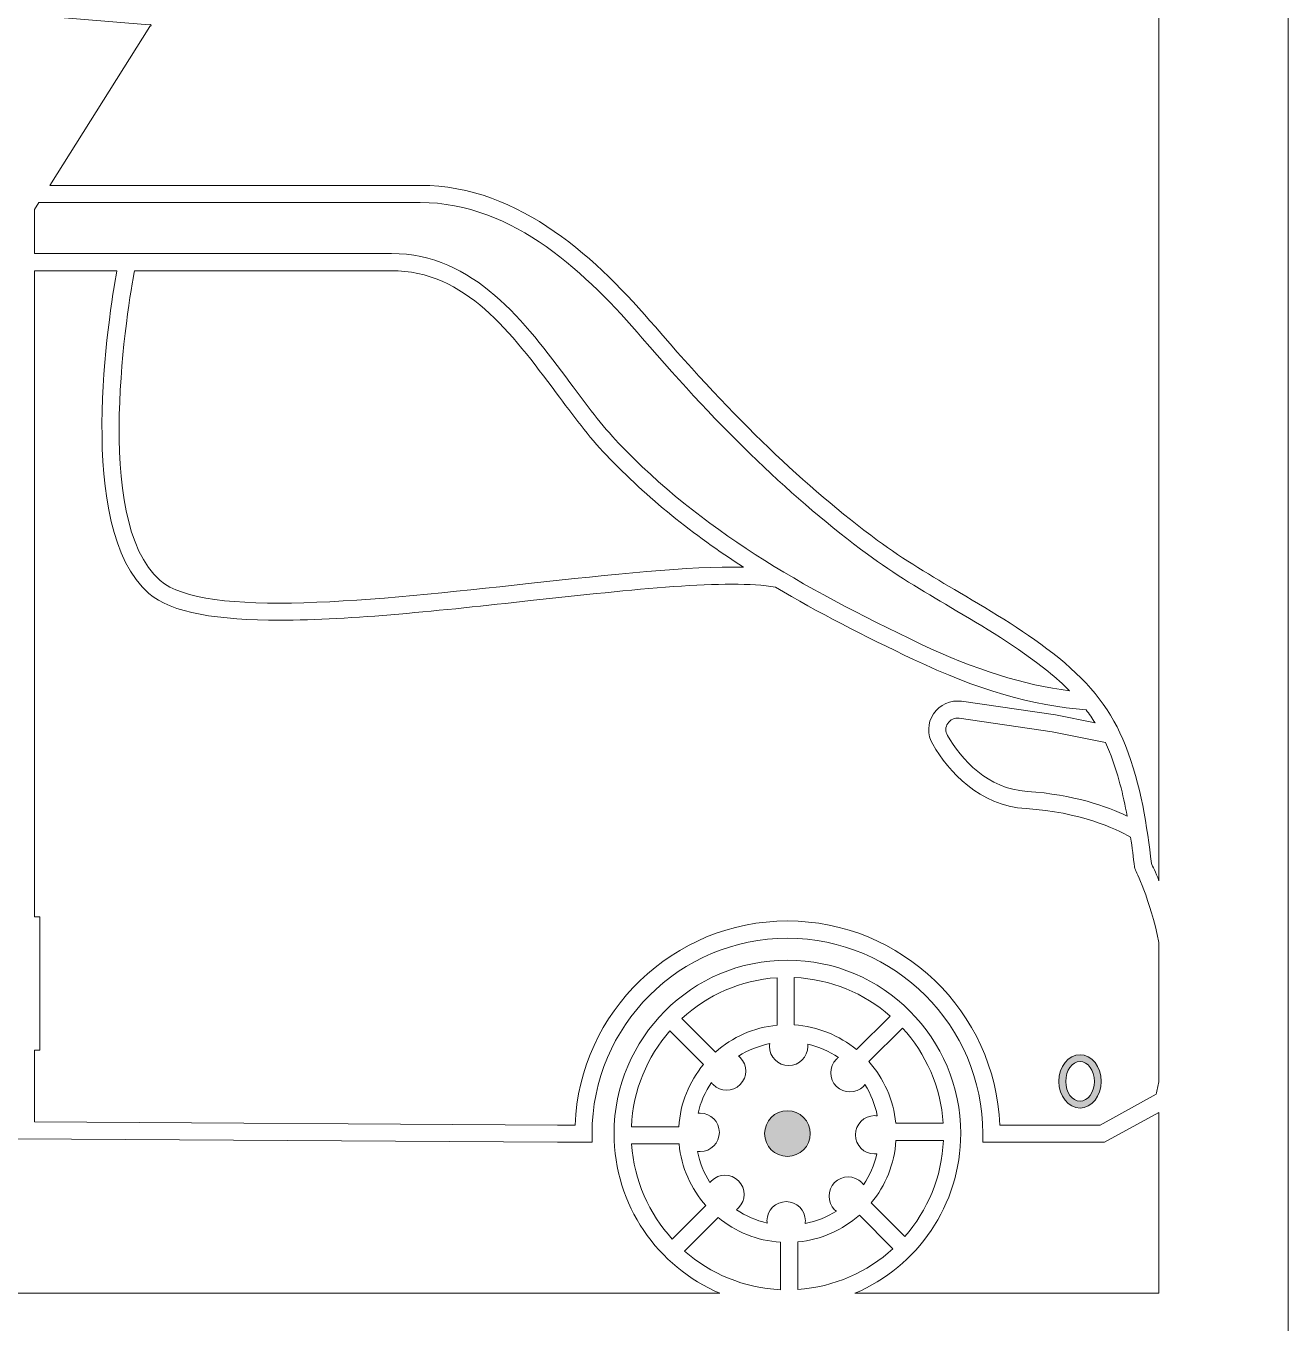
# Model space of a CAD drawing. Header units: centimetres. Extents: x 4.3 to 9.6, y -19.4 to -0.6.
# Drawn here: x 7.433 to 9.641, y -17.081 to -14.813 of the extents above; entities that cross this region are included whole.
import ezdxf

# ---------------------------------------------------------------- set-up
doc = ezdxf.new("R2010")
doc.units = ezdxf.units.CM
doc.header["$MEASUREMENT"] = 0
doc.layers.add('Layer 1', color=7, linetype='Continuous')

# ---------------------------------------------------------------- blocks, each defined once
blk = doc.blocks.new('block 2')
at = {"layer": 'Layer 1', "true_color": 0x71291b}
h = blk.add_hatch(color=26, dxfattribs=at)
h.dxf.hatch_style = 2
edge = h.paths.add_edge_path()
edge.add_spline(control_points=[(9.2768, -16.7048), (9.2972, -16.7048), (9.3138, -16.6839), (9.3138, -16.6581), (9.3138, -16.6324), (9.2972, -16.6115), (9.2768, -16.6115), (9.2564, -16.6115), (9.2397, -16.6324), (9.2397, -16.6581), (9.2397, -16.6839), (9.2564, -16.7048), (9.2768, -16.7048)], knot_values=[0, 0, 0, 0, 1, 1, 1, 2, 2, 2, 3, 3, 3, 4, 4, 4, 4], degree=3, periodic=1)
edge = h.paths.add_edge_path()
edge.add_spline(control_points=[(9.2768, -16.6235), (9.2906, -16.6235), (9.3018, -16.639), (9.3018, -16.6581), (9.3018, -16.6772), (9.2906, -16.6928), (9.2768, -16.6928), (9.263, -16.6928), (9.2518, -16.6772), (9.2518, -16.6581), (9.2518, -16.639), (9.263, -16.6235), (9.2768, -16.6235)], knot_values=[0, 0, 0, 0, 1, 1, 1, 2, 2, 2, 3, 3, 3, 4, 4, 4, 4], degree=3, periodic=1)
h = blk.add_hatch(color=26, dxfattribs=at)
h.dxf.hatch_style = 2
edge = h.paths.add_edge_path()
edge.add_spline(control_points=[(8.725, -16.7495), (8.725, -16.7715), (8.7428, -16.7894), (8.7649, -16.7894), (8.787, -16.7894), (8.8049, -16.7715), (8.8049, -16.7495), (8.8049, -16.7274), (8.787, -16.7095), (8.7649, -16.7095), (8.7428, -16.7095), (8.725, -16.7274), (8.725, -16.7495)], knot_values=[0, 0, 0, 0, 1, 1, 1, 2, 2, 2, 3, 3, 3, 4, 4, 4, 4], degree=3, periodic=1)
at = {"layer": 'Layer 1', "lineweight": 0}
for points, knots in [([(9.4859, -2.7537), (9.4859, -2.7537), (9.1598, -2.7537), (9.1598, -2.7537), (9.1598, -2.7537), (7.9094, -0.5882), (7.9094, -0.5882), (7.9094, -0.5882), (6.0606, -0.5882), (6.0606, -0.5882), (6.0606, -0.5882), (4.8104, -2.7537), (4.8104, -2.7537), (4.8104, -2.7537), (4.4844, -2.7537), (4.4844, -2.7537), (4.4313, -2.7537), (4.3957, -2.7783), (4.3742, -2.7998), (4.3539, -2.8201), (4.3293, -2.8557), (4.3293, -2.9087), (4.3293, -2.9087), (4.3293, -17.1063), (4.3293, -17.1063), (4.3293, -17.1915), (4.3988, -17.261), (4.4844, -17.261), (4.4844, -17.261), (4.8104, -17.261), (4.8104, -17.261), (4.8104, -17.261), (6.0606, -19.4268), (6.0606, -19.4268), (6.0606, -19.4268), (7.9094, -19.4268), (7.9094, -19.4268), (7.9094, -19.4268), (9.1598, -17.261), (9.1598, -17.261), (9.1598, -17.261), (9.4859, -17.261), (9.4859, -17.261), (9.5418, -17.261), (9.5785, -17.2325), (9.5949, -17.2161), (9.6158, -17.1952), (9.6407, -17.1594), (9.6407, -17.1063), (9.6407, -17.1063), (9.6407, -2.9087), (9.6407, -2.9087), (9.6407, -2.8232), (9.5712, -2.7537), (9.4859, -2.7537)], [0, 0, 0, 0, 1, 1, 1, 2, 2, 2, 3, 3, 3, 4, 4, 4, 5, 5, 5, 6, 6, 6, 7, 7, 7, 8, 8, 8, 9, 9, 9, 10, 10, 10, 11, 11, 11, 12, 12, 12, 13, 13, 13, 14, 14, 14, 15, 15, 15, 16, 16, 16, 17, 17, 17, 18, 18, 18, 18]), ([(9.4148, -16.3074), (9.4088, -16.2922), (9.4039, -16.2817), (9.4016, -16.2771), (9.394, -16.2133), (9.3836, -16.1399), (9.3562, -16.071), (9.3322, -16.0105), (9.2972, -15.9647), (9.2394, -15.9178), (9.1851, -15.8738), (9.1245, -15.8381), (9.066, -15.8035), (9.0179, -15.7751), (8.9681, -15.7457), (8.9227, -15.7122), (8.7954, -15.6181), (8.6718, -15.4996), (8.5339, -15.339), (8.4349, -15.2237), (8.2987, -15.0914), (8.1228, -15.0914), (8.1228, -15.0914), (7.4748, -15.0914), (7.4748, -15.0914), (7.4748, -15.0914), (7.6499, -14.8135), (7.6499, -14.8135), (7.6518, -14.8121), (7.6525, -14.8112), (7.6516, -14.8109), (7.6519, -14.81), (7.6508, -14.81), (7.6485, -14.8107), (7.6485, -14.8107), (7.245, -14.7774), (7.245, -14.7774), (7.245, -14.7774), (7.2727, -14.8327), (7.2727, -14.8327), (7.2727, -14.8327), (6.9874, -14.8092), (6.9874, -14.8092), (6.9874, -14.8092), (7.0363, -14.9071), (7.0363, -14.9071), (7.0363, -14.9071), (6.7135, -14.8804), (6.7135, -14.8804), (6.7135, -14.8804), (6.7666, -14.9869), (6.7666, -14.9869), (6.7666, -14.9869), (6.2489, -14.9441), (6.2489, -14.9441), (6.2489, -14.9441), (6.4598, -15.3665), (6.4598, -15.3665), (6.4598, -15.3665), (5.6464, -15.7726), (5.6464, -15.7726), (5.629, -15.7812), (5.6219, -15.8025), (5.6306, -15.8199), (5.6393, -15.8372), (5.6605, -15.8443), (5.6779, -15.8357), (5.6779, -15.8357), (6.4913, -15.4296), (6.4913, -15.4296), (6.4913, -15.4296), (6.7003, -15.8482), (6.7003, -15.8482), (6.7003, -15.8482), (4.5552, -15.8482), (4.5552, -15.8482), (4.5552, -15.8482), (4.5552, -2.9807), (4.5552, -2.9807), (4.5552, -2.9807), (6.4662, -2.9807), (6.4662, -2.9807), (6.1498, -3.0356), (5.9361, -3.1393), (5.9361, -3.2583), (5.9361, -3.3269), (6.0076, -3.3904), (6.1287, -3.4426), (6.1287, -3.4426), (6.1287, -4.2371), (6.1287, -4.2371), (6.1287, -4.2371), (5.6558, -4.4644), (5.6558, -4.4644), (5.6558, -4.4644), (6.0197, -4.4644), (6.0197, -4.4644), (5.8393, -4.6764), (5.7303, -4.9509), (5.7303, -5.2504), (5.7303, -5.4661), (5.787, -5.6689), (5.8861, -5.8448), (5.7453, -6.2976), (5.9361, -6.6023), (6.0236, -6.7115), (6.0016, -6.7234), (5.9796, -6.7358), (5.9581, -6.7488), (5.8331, -6.6186), (5.6617, -6.5447), (5.4787, -6.5447), (5.1117, -6.5447), (4.8127, -6.8437), (4.8127, -7.2107), (4.8127, -7.4755), (4.9688, -7.7121), (5.2068, -7.8183), (5.1958, -7.8889), (5.1896, -7.9609), (5.1896, -8.034), (5.1896, -8.2819), (5.2565, -8.5261), (5.3833, -8.7446), (4.8824, -9.1385), (4.5662, -9.713), (4.5662, -10.3522), (4.5662, -11.0733), (4.9683, -11.7125), (5.584, -12.1024), (5.584, -12.1024), (5.584, -12.7719), (5.584, -12.7719), (5.5146, -12.7848), (5.4618, -12.8458), (5.4618, -12.919), (5.4618, -12.9404), (5.4663, -12.9613), (5.4751, -12.9805), (5.4276, -13.0124), (5.3921, -13.0607), (5.3762, -13.1183), (5.0267, -13.2202), (4.7706, -13.5435), (4.7706, -13.9255), (4.7706, -14.3891), (5.1478, -14.7666), (5.6114, -14.7666), (6.0753, -14.7666), (6.4525, -14.3891), (6.4525, -13.9255), (6.4525, -13.5435), (6.1962, -13.2202), (5.8466, -13.1183), (5.8311, -13.0607), (5.7952, -13.0124), (5.7478, -12.9805), (5.7566, -12.9613), (5.7611, -12.9404), (5.7611, -12.919), (5.7611, -12.8458), (5.7083, -12.7848), (5.6388, -12.7719), (5.6388, -12.7719), (5.6388, -12.136), (5.6388, -12.136), (6.0115, -12.3585), (6.4573, -12.4915), (6.9367, -12.4997), (6.9367, -12.4997), (6.8071, -12.8983), (6.8071, -12.8983), (6.8071, -12.8983), (6.2312, -12.8983), (6.2312, -12.8983), (6.2312, -12.8983), (6.697, -13.2369), (6.697, -13.2369), (6.697, -13.2369), (6.5191, -13.7846), (6.5191, -13.7846), (6.5191, -13.7846), (6.985, -13.4461), (6.985, -13.4461), (6.985, -13.4461), (7.4509, -13.7846), (7.4509, -13.7846), (7.4509, -13.7846), (7.273, -13.2369), (7.273, -13.2369), (7.273, -13.2369), (7.7388, -12.8983), (7.7388, -12.8983), (7.7388, -12.8983), (7.1629, -12.8983), (7.1629, -12.8983), (7.1629, -12.8983), (7.0333, -12.4997), (7.0333, -12.4997), (7.5129, -12.4913), (7.9585, -12.3579), (8.3312, -12.1353), (8.3312, -12.1353), (8.3312, -12.7719), (8.3312, -12.7719), (8.2617, -12.7848), (8.2089, -12.8458), (8.2089, -12.919), (8.2089, -12.9404), (8.2134, -12.9613), (8.2222, -12.9805), (8.1748, -13.0124), (8.1389, -13.0607), (8.1234, -13.1183), (7.7738, -13.2202), (7.5175, -13.5435), (7.5175, -13.9255), (7.5175, -14.3891), (7.8947, -14.7666), (8.3586, -14.7666), (8.8222, -14.7666), (9.1994, -14.3891), (9.1994, -13.9255), (9.1994, -13.5435), (8.9433, -13.2202), (8.5937, -13.1183), (8.5779, -13.0607), (8.5424, -13.0124), (8.4949, -12.9805), (8.5037, -12.9613), (8.5082, -12.9404), (8.5082, -12.919), (8.5082, -12.8458), (8.4554, -12.7848), (8.3859, -12.7719), (8.3859, -12.7719), (8.3859, -12.1016), (8.3859, -12.1016), (9.0014, -11.7119), (9.4038, -11.0731), (9.4038, -10.3522), (9.4038, -9.6831), (9.0571, -9.0843), (8.515, -8.6901), (8.622, -8.4863), (8.6784, -8.2607), (8.6784, -8.034), (8.6784, -7.9549), (8.6717, -7.877), (8.6587, -7.8011), (8.8764, -7.6878), (9.0167, -7.4617), (9.0167, -7.2107), (9.0167, -6.8437), (8.718, -6.5447), (8.3507, -6.5447), (8.1745, -6.5447), (8.009, -6.6133), (7.8854, -6.7347), (7.8817, -6.7324), (7.878, -6.7304), (7.8746, -6.7285), (8.0748, -6.4041), (8.0333, -5.9422), (8.0181, -5.8224), (8.02, -5.8188), (8.0217, -5.8154), (8.0234, -5.8117), (8.0234, -5.8117), (8.7335, -5.9529), (8.7335, -5.9529), (8.766, -5.9594), (8.7982, -5.9413), (8.8095, -5.9103), (8.8227, -5.8738), (8.8024, -5.834), (8.7654, -5.823), (8.7654, -5.823), (8.1011, -5.6285), (8.1011, -5.6285), (8.14, -5.5093), (8.1615, -5.3823), (8.1615, -5.2504), (8.1615, -4.9509), (8.0525, -4.6764), (7.8721, -4.4644), (7.8721, -4.4644), (8.3066, -4.4644), (8.3066, -4.4644), (8.3066, -4.4644), (7.7126, -4.2224), (7.7126, -4.2224), (7.7126, -4.2224), (7.6956, -3.4909), (7.6956, -3.4909), (7.8989, -3.4328), (8.0263, -3.35), (8.0263, -3.2583), (8.0263, -3.1393), (7.8127, -3.0356), (7.4964, -2.9807), (7.4964, -2.9807), (9.4148, -2.9807), (9.4148, -2.9807), (9.4148, -2.9807), (9.4148, -16.3074), (9.4148, -16.3074)], [0, 0, 0, 0, 1, 1, 1, 2, 2, 2, 3, 3, 3, 4, 4, 4, 5, 5, 5, 6, 6, 6, 7, 7, 7, 8, 8, 8, 9, 9, 9, 10, 10, 10, 11, 11, 11, 12, 12, 12, 13, 13, 13, 14, 14, 14, 15, 15, 15, 16, 16, 16, 17, 17, 17, 18, 18, 18, 19, 19, 19, 20, 20, 20, 21, 21, 21, 22, 22, 22, 23, 23, 23, 24, 24, 24, 25, 25, 25, 26, 26, 26, 27, 27, 27, 28, 28, 28, 29, 29, 29, 30, 30, 30, 31, 31, 31, 32, 32, 32, 33, 33, 33, 34, 34, 34, 35, 35, 35, 36, 36, 36, 37, 37, 37, 38, 38, 38, 39, 39, 39, 40, 40, 40, 41, 41, 41, 42, 42, 42, 43, 43, 43, 44, 44, 44, 45, 45, 45, 46, 46, 46, 47, 47, 47, 48, 48, 48, 49, 49, 49, 50, 50, 50, 51, 51, 51, 52, 52, 52, 53, 53, 53, 54, 54, 54, 55, 55, 55, 56, 56, 56, 57, 57, 57, 58, 58, 58, 59, 59, 59, 60, 60, 60, 61, 61, 61, 62, 62, 62, 63, 63, 63, 64, 64, 64, 65, 65, 65, 66, 66, 66, 67, 67, 67, 68, 68, 68, 69, 69, 69, 70, 70, 70, 71, 71, 71, 72, 72, 72, 73, 73, 73, 74, 74, 74, 75, 75, 75, 76, 76, 76, 77, 77, 77, 78, 78, 78, 79, 79, 79, 80, 80, 80, 81, 81, 81, 82, 82, 82, 83, 83, 83, 84, 84, 84, 85, 85, 85, 86, 86, 86, 87, 87, 87, 88, 88, 88, 89, 89, 89, 90, 90, 90, 91, 91, 91, 92, 92, 92, 93, 93, 93, 94, 94, 94, 95, 95, 95, 96, 96, 96, 97, 97, 97, 98, 98, 98, 99, 99, 99, 100, 100, 100, 101, 101, 101, 102, 102, 102, 102]), ([(8.4696, -15.542), (8.4407, -15.5118), (8.4134, -15.4751), (8.3846, -15.4363), (8.3058, -15.3305), (8.2166, -15.2106), (8.0723, -15.2106), (7.9303, -15.2106), (7.7882, -15.2106), (7.6461, -15.2106), (7.6461, -15.2106), (7.448, -15.2106), (7.448, -15.2106), (7.448, -15.2106), (7.448, -15.1339), (7.448, -15.1339), (7.448, -15.1339), (7.4558, -15.1214), (7.4558, -15.1214), (7.4558, -15.1214), (8.1228, -15.1214), (8.1228, -15.1214), (8.2865, -15.1214), (8.4163, -15.2482), (8.5111, -15.3585), (8.6506, -15.5209), (8.7757, -15.6409), (8.9048, -15.7363), (8.9515, -15.7708), (9.0019, -15.8006), (9.0507, -15.8294), (9.1083, -15.8634), (9.1679, -15.8985), (9.2205, -15.9411), (9.2347, -15.9526), (9.2473, -15.9639), (9.2586, -15.9753), (9.1787, -15.9653), (9.0932, -15.9384), (8.9984, -15.8934), (8.786, -15.7925), (8.6148, -15.6941), (8.4696, -15.542)], [0, 0, 0, 0, 1, 1, 1, 2, 2, 2, 3, 3, 3, 4, 4, 4, 5, 5, 5, 6, 6, 6, 7, 7, 7, 8, 8, 8, 9, 9, 9, 10, 10, 10, 11, 11, 11, 12, 12, 12, 13, 13, 13, 14, 14, 14, 14]), ([(7.448, -16.3705), (7.448, -16.3705), (7.448, -15.2406), (7.448, -15.2406), (7.448, -15.2406), (7.5921, -15.2406), (7.5921, -15.2406), (7.5785, -15.3148), (7.5174, -15.6906), (7.6478, -15.8048), (7.6876, -15.8396), (7.7708, -15.8518), (7.8766, -15.8518), (8.0025, -15.8518), (8.1604, -15.8346), (8.3153, -15.8176), (8.4937, -15.7981), (8.6623, -15.7797), (8.7439, -15.7938), (8.8184, -15.8382), (8.8986, -15.8792), (8.9856, -15.9205), (9.0961, -15.973), (9.1948, -16.0017), (9.2873, -16.0083), (9.2929, -16.0158), (9.2981, -16.0234), (9.303, -16.0312), (9.303, -16.0312), (9.2336, -16.0173), (9.2336, -16.0173), (9.2336, -16.0173), (9.0695, -15.9936), (9.0695, -15.9936), (9.0502, -15.9908), (9.0314, -15.9992), (9.0205, -16.0154), (9.0097, -16.0315), (9.0092, -16.0519), (9.019, -16.0685), (9.0477, -16.1169), (9.0993, -16.1758), (9.1826, -16.1812), (9.2768, -16.1873), (9.3386, -16.216), (9.3653, -16.2313), (9.3679, -16.2491), (9.3701, -16.2665), (9.3721, -16.2832), (9.3721, -16.2832), (9.3724, -16.286), (9.3724, -16.286), (9.3724, -16.286), (9.3737, -16.2884), (9.3737, -16.2884), (9.3741, -16.2893), (9.3989, -16.3387), (9.4148, -16.4153), (9.4148, -16.4153), (9.4148, -16.6589), (9.4148, -16.6589), (9.4132, -16.6662), (9.4118, -16.6735), (9.4099, -16.6808), (9.4099, -16.6808), (9.3118, -16.7345), (9.3118, -16.7345), (9.3118, -16.7345), (9.1364, -16.7345), (9.1364, -16.7345), (9.1284, -16.5364), (8.9649, -16.3777), (8.7649, -16.3777), (8.565, -16.3777), (8.4014, -16.5364), (8.3935, -16.7345), (8.3935, -16.7345), (8.3626, -16.7345), (8.3626, -16.7345), (8.3626, -16.7345), (7.448, -16.7289), (7.448, -16.7289), (7.448, -16.7289), (7.448, -16.6034), (7.448, -16.6034), (7.448, -16.6034), (7.4574, -16.6034), (7.4574, -16.6034), (7.4574, -16.6034), (7.4574, -16.3705), (7.4574, -16.3705), (7.4574, -16.3705), (7.448, -16.3705), (7.448, -16.3705)], [0, 0, 0, 0, 1, 1, 1, 2, 2, 2, 3, 3, 3, 4, 4, 4, 5, 5, 5, 6, 6, 6, 7, 7, 7, 8, 8, 8, 9, 9, 9, 10, 10, 10, 11, 11, 11, 12, 12, 12, 13, 13, 13, 14, 14, 14, 15, 15, 15, 16, 16, 16, 17, 17, 17, 18, 18, 18, 19, 19, 19, 20, 20, 20, 21, 21, 21, 22, 22, 22, 23, 23, 23, 24, 24, 24, 25, 25, 25, 26, 26, 26, 27, 27, 27, 28, 28, 28, 29, 29, 29, 30, 30, 30, 31, 31, 31, 31]), ([(8.6879, -15.7591), (8.5945, -15.7569), (8.4565, -15.772), (8.3121, -15.7878), (8.0462, -15.8168), (7.7448, -15.8498), (7.6676, -15.7822), (7.5472, -15.6769), (7.6128, -15.2944), (7.6227, -15.2406), (7.6227, -15.2406), (7.6461, -15.2406), (7.6461, -15.2406), (7.7882, -15.2406), (7.9303, -15.2406), (8.0723, -15.2406), (8.2015, -15.2406), (8.2823, -15.3492), (8.3605, -15.4542), (8.3899, -15.4938), (8.4177, -15.5312), (8.4479, -15.5628), (8.521, -15.6394), (8.6004, -15.7025), (8.6879, -15.7591)], [0, 0, 0, 0, 1, 1, 1, 2, 2, 2, 3, 3, 3, 4, 4, 4, 5, 5, 5, 6, 6, 6, 7, 7, 7, 8, 8, 8, 8]), ([(9.3212, -16.0655), (9.3236, -16.0709), (9.326, -16.0764), (9.3283, -16.0821), (9.3428, -16.1186), (9.3523, -16.1569), (9.3592, -16.1943), (9.3242, -16.1776), (9.2653, -16.1564), (9.1845, -16.1512), (9.1144, -16.1467), (9.0698, -16.0954), (9.0448, -16.0532), (9.0409, -16.0465), (9.0411, -16.0386), (9.0455, -16.0321), (9.0499, -16.0255), (9.0573, -16.0221), (9.0652, -16.0233), (9.0652, -16.0233), (9.2281, -16.0468), (9.2281, -16.0468), (9.2281, -16.0468), (9.3212, -16.0655), (9.3212, -16.0655)], [0, 0, 0, 0, 1, 1, 1, 2, 2, 2, 3, 3, 3, 4, 4, 4, 5, 5, 5, 6, 6, 6, 7, 7, 7, 8, 8, 8, 8]), ([(8.883, -17.0287), (8.9917, -16.9826), (9.0681, -16.8748), (9.0681, -16.7495), (9.0681, -16.5823), (8.9321, -16.4462), (8.7649, -16.4462), (8.5977, -16.4462), (8.4617, -16.5823), (8.4617, -16.7495), (8.4617, -16.8748), (8.5381, -16.9826), (8.6468, -17.0287), (8.6468, -17.0287), (5.9295, -17.0287), (5.9295, -17.0287), (6.0382, -16.9826), (6.1146, -16.8748), (6.1146, -16.7495), (6.1146, -16.5823), (5.9786, -16.4462), (5.8114, -16.4462), (5.6442, -16.4462), (5.5081, -16.5823), (5.5081, -16.7495), (5.5081, -16.8748), (5.5846, -16.9826), (5.6932, -17.0287), (5.6932, -17.0287), (4.5552, -17.0287), (4.5552, -17.0287), (4.5552, -17.0287), (4.5552, -16.3894), (4.5552, -16.3894), (4.5552, -16.3894), (4.6258, -16.3894), (4.6258, -16.3894), (4.6258, -16.3894), (4.6258, -16.8388), (4.6258, -16.8388), (4.6258, -16.8388), (4.7628, -16.8388), (4.7628, -16.8388), (4.7628, -16.8388), (4.7628, -16.3894), (4.7628, -16.3894), (4.7628, -16.3894), (4.8188, -16.3894), (4.8188, -16.3894), (4.8188, -16.3894), (4.8188, -16.6034), (4.8188, -16.6034), (4.8188, -16.6034), (5.4937, -16.6034), (5.4937, -16.6034), (5.4937, -16.6034), (5.4987, -16.5934), (5.4987, -16.5934), (5.547, -16.4968), (5.6388, -16.427), (5.7445, -16.4065), (5.7445, -16.4065), (5.8782, -16.4065), (5.8782, -16.4065), (5.9839, -16.427), (6.0758, -16.4968), (6.1241, -16.5934), (6.1241, -16.5934), (6.129, -16.6034), (6.129, -16.6034), (6.129, -16.6034), (7.418, -16.6034), (7.418, -16.6034), (7.418, -16.6034), (7.418, -16.7587), (7.418, -16.7587), (7.418, -16.7587), (8.3625, -16.7645), (8.3625, -16.7645), (8.3625, -16.7645), (8.4232, -16.7645), (8.4232, -16.7645), (8.4232, -16.7645), (8.4232, -16.7495), (8.4232, -16.7495), (8.4232, -16.5611), (8.5765, -16.4078), (8.7649, -16.4078), (8.9533, -16.4078), (9.1066, -16.5611), (9.1066, -16.7495), (9.1066, -16.7495), (9.1066, -16.7645), (9.1066, -16.7645), (9.1066, -16.7645), (9.3195, -16.7645), (9.3195, -16.7645), (9.3195, -16.7645), (9.4148, -16.7124), (9.4148, -16.7124), (9.4148, -16.7124), (9.4148, -17.0287), (9.4148, -17.0287), (9.4148, -17.0287), (8.883, -17.0287), (8.883, -17.0287)], [0, 0, 0, 0, 1, 1, 1, 2, 2, 2, 3, 3, 3, 4, 4, 4, 5, 5, 5, 6, 6, 6, 7, 7, 7, 8, 8, 8, 9, 9, 9, 10, 10, 10, 11, 11, 11, 12, 12, 12, 13, 13, 13, 14, 14, 14, 15, 15, 15, 16, 16, 16, 17, 17, 17, 18, 18, 18, 19, 19, 19, 20, 20, 20, 21, 21, 21, 22, 22, 22, 23, 23, 23, 24, 24, 24, 25, 25, 25, 26, 26, 26, 27, 27, 27, 28, 28, 28, 29, 29, 29, 30, 30, 30, 31, 31, 31, 32, 32, 32, 33, 33, 33, 34, 34, 34, 35, 35, 35, 35]), ([(8.7468, -16.56), (8.7057, -16.5639), (8.6684, -16.581), (8.6391, -16.6068), (8.6391, -16.6068), (8.5804, -16.5482), (8.5804, -16.5482), (8.6249, -16.5074), (8.6828, -16.4811), (8.7468, -16.4769), (8.7468, -16.4769), (8.7468, -16.56), (8.7468, -16.56)], [0, 0, 0, 0, 1, 1, 1, 2, 2, 2, 3, 3, 3, 4, 4, 4, 4]), ([(8.886, -16.6027), (8.8559, -16.5779), (8.8181, -16.5621), (8.7768, -16.5595), (8.7768, -16.5595), (8.7768, -16.4765), (8.7768, -16.4765), (8.8409, -16.4793), (8.8994, -16.5043), (8.9447, -16.544), (8.9447, -16.544), (8.886, -16.6027), (8.886, -16.6027)], [0, 0, 0, 0, 1, 1, 1, 2, 2, 2, 3, 3, 3, 4, 4, 4, 4]), ([(8.6182, -16.6284), (8.5933, -16.6585), (8.5775, -16.6963), (8.575, -16.7376), (8.575, -16.7376), (8.492, -16.7376), (8.492, -16.7376), (8.4948, -16.6734), (8.5198, -16.615), (8.5594, -16.5697), (8.5594, -16.5697), (8.6182, -16.6284), (8.6182, -16.6284)], [0, 0, 0, 0, 1, 1, 1, 2, 2, 2, 3, 3, 3, 4, 4, 4, 4]), ([(8.9544, -16.7313), (8.9505, -16.6902), (8.9334, -16.6529), (8.9075, -16.6236), (8.9075, -16.6236), (8.9662, -16.5649), (8.9662, -16.5649), (9.007, -16.6094), (9.0332, -16.6674), (9.0375, -16.7313), (9.0375, -16.7313), (8.9544, -16.7313), (8.9544, -16.7313)], [0, 0, 0, 0, 1, 1, 1, 2, 2, 2, 3, 3, 3, 4, 4, 4, 4]), ([(8.8006, -16.597), (8.8006, -16.5957), (8.8005, -16.5944), (8.8004, -16.5931), (8.8199, -16.5976), (8.8381, -16.6055), (8.8542, -16.6164), (8.853, -16.6174), (8.8517, -16.6183), (8.8505, -16.6194), (8.8374, -16.6325), (8.8374, -16.6538), (8.8505, -16.6669), (8.8636, -16.6799), (8.8849, -16.6799), (8.898, -16.6669), (8.8989, -16.6659), (8.8996, -16.6649), (8.9004, -16.6639), (8.9108, -16.6803), (8.9183, -16.6987), (8.9222, -16.7184), (8.9206, -16.7182), (8.919, -16.7181), (8.9174, -16.7181), (8.8989, -16.7181), (8.8839, -16.7331), (8.8839, -16.7516), (8.8839, -16.7701), (8.8989, -16.7851), (8.9174, -16.7851), (8.9187, -16.7851), (8.92, -16.785), (8.9212, -16.7849), (8.9168, -16.8044), (8.9088, -16.8227), (8.898, -16.8388), (8.897, -16.8375), (8.8961, -16.8362), (8.8949, -16.8351), (8.8818, -16.822), (8.8606, -16.822), (8.8475, -16.8351), (8.8344, -16.8482), (8.8344, -16.8694), (8.8475, -16.8825), (8.8484, -16.8834), (8.8495, -16.8841), (8.8505, -16.8849), (8.8341, -16.8953), (8.8156, -16.9028), (8.7959, -16.9067), (8.7961, -16.9052), (8.7963, -16.9036), (8.7963, -16.9019), (8.7963, -16.8834), (8.7813, -16.8684), (8.7628, -16.8684), (8.7443, -16.8684), (8.7292, -16.8834), (8.7292, -16.9019), (8.7292, -16.9032), (8.7293, -16.9045), (8.7295, -16.9058), (8.7099, -16.9013), (8.6917, -16.8934), (8.6756, -16.8825), (8.6768, -16.8816), (8.6781, -16.8806), (8.6793, -16.8795), (8.6924, -16.8664), (8.6924, -16.8452), (8.6793, -16.8321), (8.6662, -16.819), (8.645, -16.819), (8.6319, -16.8321), (8.6309, -16.833), (8.6302, -16.834), (8.6294, -16.835), (8.619, -16.8186), (8.6115, -16.8002), (8.6076, -16.7805), (8.6092, -16.7807), (8.6108, -16.7808), (8.6124, -16.7808), (8.6309, -16.7808), (8.6459, -16.7658), (8.6459, -16.7473), (8.6459, -16.7288), (8.6309, -16.7138), (8.6124, -16.7138), (8.6111, -16.7138), (8.6099, -16.7139), (8.6086, -16.714), (8.613, -16.6945), (8.621, -16.6763), (8.6319, -16.6601), (8.6328, -16.6614), (8.6337, -16.6627), (8.6349, -16.6638), (8.648, -16.6769), (8.6692, -16.6769), (8.6823, -16.6638), (8.6954, -16.6507), (8.6954, -16.6295), (8.6823, -16.6164), (8.6814, -16.6155), (8.6803, -16.6148), (8.6794, -16.614), (8.6958, -16.6036), (8.7142, -16.5961), (8.7339, -16.5922), (8.7337, -16.5938), (8.7335, -16.5953), (8.7335, -16.597), (8.7335, -16.6155), (8.7485, -16.6305), (8.7671, -16.6305), (8.7856, -16.6305), (8.8006, -16.6155), (8.8006, -16.597)], [0, 0, 0, 0, 1, 1, 1, 2, 2, 2, 3, 3, 3, 4, 4, 4, 5, 5, 5, 6, 6, 6, 7, 7, 7, 8, 8, 8, 9, 9, 9, 10, 10, 10, 11, 11, 11, 12, 12, 12, 13, 13, 13, 14, 14, 14, 15, 15, 15, 16, 16, 16, 17, 17, 17, 18, 18, 18, 19, 19, 19, 20, 20, 20, 21, 21, 21, 22, 22, 22, 23, 23, 23, 24, 24, 24, 25, 25, 25, 26, 26, 26, 27, 27, 27, 28, 28, 28, 29, 29, 29, 30, 30, 30, 31, 31, 31, 32, 32, 32, 33, 33, 33, 34, 34, 34, 35, 35, 35, 36, 36, 36, 37, 37, 37, 38, 38, 38, 39, 39, 39, 40, 40, 40, 40]), ([(9.2768, -16.7048), (9.2972, -16.7048), (9.3138, -16.6839), (9.3138, -16.6581), (9.3138, -16.6324), (9.2972, -16.6115), (9.2768, -16.6115), (9.2564, -16.6115), (9.2397, -16.6324), (9.2397, -16.6581), (9.2397, -16.6839), (9.2564, -16.7048), (9.2768, -16.7048)], [0, 0, 0, 0, 1, 1, 1, 2, 2, 2, 3, 3, 3, 4, 4, 4, 4]), ([(9.2768, -16.6235), (9.2906, -16.6235), (9.3018, -16.639), (9.3018, -16.6581), (9.3018, -16.6772), (9.2906, -16.6928), (9.2768, -16.6928), (9.263, -16.6928), (9.2518, -16.6772), (9.2518, -16.6581), (9.2518, -16.639), (9.263, -16.6235), (9.2768, -16.6235)], [0, 0, 0, 0, 1, 1, 1, 2, 2, 2, 3, 3, 3, 4, 4, 4, 4]), ([(8.725, -16.7495), (8.725, -16.7715), (8.7428, -16.7894), (8.7649, -16.7894), (8.787, -16.7894), (8.8049, -16.7715), (8.8049, -16.7495), (8.8049, -16.7274), (8.787, -16.7095), (8.7649, -16.7095), (8.7428, -16.7095), (8.725, -16.7274), (8.725, -16.7495)], [0, 0, 0, 0, 1, 1, 1, 2, 2, 2, 3, 3, 3, 4, 4, 4, 4]), ([(8.5755, -16.7676), (8.5794, -16.8087), (8.5964, -16.846), (8.6223, -16.8753), (8.6223, -16.8753), (8.5636, -16.934), (8.5636, -16.934), (8.5228, -16.8895), (8.4966, -16.8315), (8.4924, -16.7676), (8.4924, -16.7676), (8.5755, -16.7676), (8.5755, -16.7676)], [0, 0, 0, 0, 1, 1, 1, 2, 2, 2, 3, 3, 3, 4, 4, 4, 4]), ([(8.9117, -16.8705), (8.9365, -16.8405), (8.9523, -16.8026), (8.9548, -16.7613), (8.9548, -16.7613), (9.0378, -16.7613), (9.0378, -16.7613), (9.0351, -16.8255), (9.0101, -16.8839), (8.9704, -16.9292), (8.9704, -16.9292), (8.9117, -16.8705), (8.9117, -16.8705)], [0, 0, 0, 0, 1, 1, 1, 2, 2, 2, 3, 3, 3, 4, 4, 4, 4]), ([(8.6438, -16.8962), (8.6739, -16.9211), (8.7117, -16.9368), (8.7531, -16.9394), (8.7531, -16.9394), (8.7531, -17.0224), (8.7531, -17.0224), (8.6889, -17.0196), (8.6304, -16.9946), (8.5851, -16.9549), (8.5851, -16.9549), (8.6438, -16.8962), (8.6438, -16.8962)], [0, 0, 0, 0, 1, 1, 1, 2, 2, 2, 3, 3, 3, 4, 4, 4, 4]), ([(8.9494, -16.9507), (8.905, -16.9915), (8.847, -17.0178), (8.7831, -17.022), (8.7831, -17.022), (8.7831, -16.9389), (8.7831, -16.9389), (8.8242, -16.935), (8.8614, -16.918), (8.8908, -16.8921), (8.8908, -16.8921), (8.9494, -16.9507), (8.9494, -16.9507)], [0, 0, 0, 0, 1, 1, 1, 2, 2, 2, 3, 3, 3, 4, 4, 4, 4])]:
    blk.add_open_spline(points, degree=3, knots=knots, dxfattribs=at)

msp = doc.modelspace()

# ---------------------------------------------------------------- block references
at = {"layer": 'Layer 1'}
msp.add_blockref('block 2', (0, 0), dxfattribs=at)

doc.saveas('drawing.dxf')
